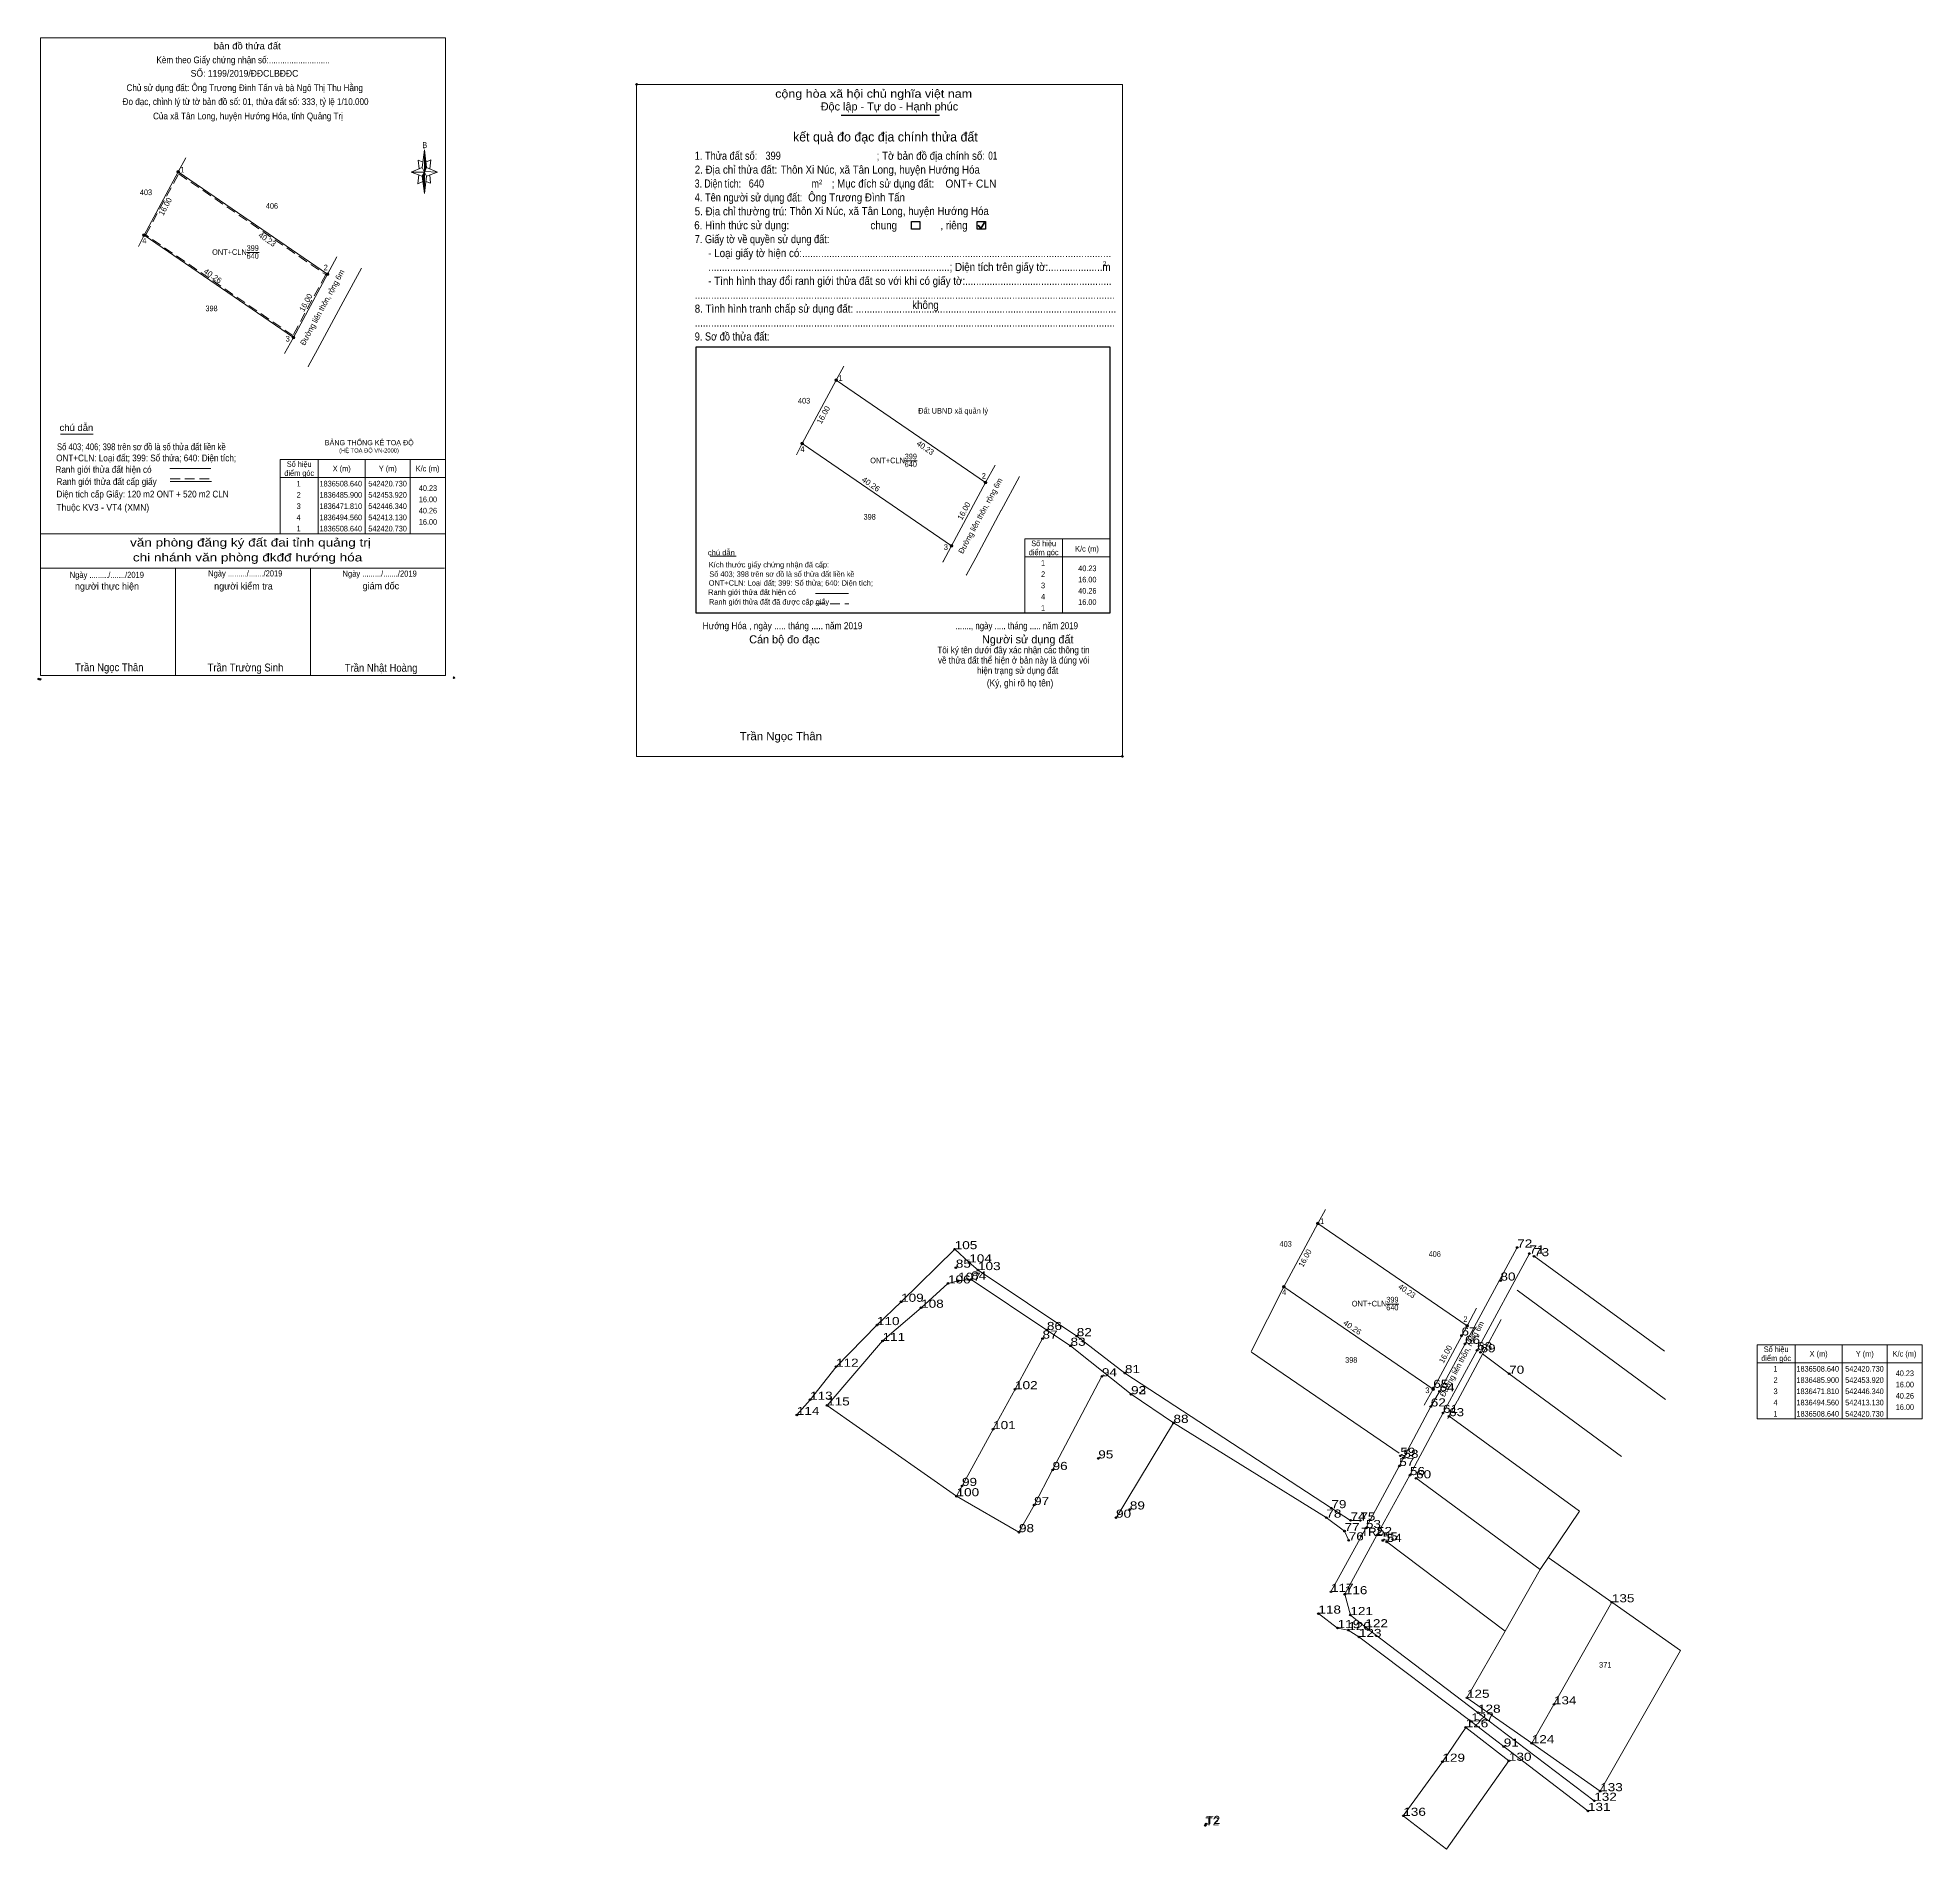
# Model space of a CAD drawing. Header units: metres. Extents: x 536224 to 542555, y 1836370 to 1838240.
# Drawn here: x 542136.1 to 542555.1, y 1836369.5 to 1836772.3 of the extents above.
import ezdxf
from ezdxf.enums import TextEntityAlignment as Align

# ---------------------------------------------------------------- set-up
doc = ezdxf.new("R2010")
doc.units = ezdxf.units.M
doc.header["$LTSCALE"] = 0.72
doc.header["$PDMODE"] = 32
doc.header["$PDSIZE"] = 0.36
doc.linetypes.add('MEDIUM_DASHED', pattern=[4.5, 3, -1.5])
for name, color, linetype, lineweight in [('1', 7, 'Continuous', 13), ('10', 7, 'Continuous', 13), ('17', 7, 'Continuous', 13), ('2', 7, 'Continuous', 25), ('32', 7, 'Continuous', 13), ('36', 7, 'Continuous', 13), ('5', 7, 'Continuous', 13), ('6', 7, 'Continuous', 13), ('63', 7, 'Continuous', 13)]:
    doc.layers.add(name, color=color, linetype=linetype, lineweight=lineweight)
doc.layers.add('12', color=7, linetype='Continuous')
doc.layers.add('7', color=7, linetype='Continuous')

msp = doc.modelspace()

# ---------------------------------------------------------------- hatches: boundary and pattern name
at = {"layer": '5'}
for points in [[(542222.1, 1836747.3), (542222.5, 1836743.4), (542222.1, 1836742.4)], [(542222.1, 1836742.4), (542222.1, 1836737.6), (542221.6, 1836741.5)]]:
    msp.add_hatch(color=256, dxfattribs=at).paths.add_polyline_path(points)
at = {"layer": '63'}
for points in [[(542167.62, 1836742.43, 1), (542167.02, 1836742.43, 1)], [(542160.02, 1836728.35, 1), (542159.42, 1836728.35, 1)], [(542200.81, 1836719.69, 1), (542200.21, 1836719.69, 1)], [(542193.23, 1836705.6, 1), (542192.63, 1836705.6, 1)], [(542313.95, 1836696.1, 1), (542313.35, 1836696.1, 1)], [(542306.35, 1836682.02, 1), (542305.75, 1836682.02, 1)], [(542347.14, 1836673.36, 1), (542346.54, 1836673.36, 1)], [(542339.56, 1836659.27, 1), (542338.96, 1836659.27, 1)], [(542421.03, 1836508.64, 1), (542420.43, 1836508.64, 1)], [(542413.43, 1836494.56, 1), (542412.83, 1836494.56, 1)], [(542454.22, 1836485.9, 1), (542453.62, 1836485.9, 1)], [(542446.64, 1836471.81, 1), (542446.04, 1836471.81, 1)]]:
    msp.add_hatch(color=256, dxfattribs=at).paths.add_polyline_path(points)

# ---------------------------------------------------------------- linework, layer by layer
at = {"layer": '1'}
msp.add_lwpolyline([(542420.73, 1836508.64), (542453.92, 1836485.9), (542446.34, 1836471.81), (542413.13, 1836494.56)], close=True, dxfattribs=at)
at = {"layer": '10'}
for p, q in [((542420.73, 1836508.64), (542422.42, 1836511.77)), ((542413.13, 1836494.56), (542420.73, 1836508.64)), ((542420.73, 1836508.64), (542453.92, 1836485.9)), ((542411.88, 1836492.07), (542413.13, 1836494.56)), ((542413.13, 1836494.56), (542446.34, 1836471.81)), ((542453.92, 1836485.9), (542456.02, 1836489.78)), ((542446.34, 1836471.81), (542453.92, 1836485.9)), ((542457.39, 1836479.72), (542461.48, 1836487.26)), ((542451.74, 1836469.18), (542457.41, 1836479.74)), ((542444.38, 1836468.23), (542446.34, 1836471.81)), ((542444.54, 1836468.54), (542444.38, 1836468.23)), ((542449.65, 1836465.36), (542451.72, 1836469.16)), ((542449.61, 1836465.28), (542449.65, 1836465.36))]:
    msp.add_line(p, q, dxfattribs=at)
at = {"layer": '17'}
for p, q in [((542141.14, 1836684.14), (542148.38, 1836684.14)), ((542285.62, 1836657), (542291.4, 1836657))]:
    msp.add_line(p, q, dxfattribs=at)
at = {"layer": '2'}
for p, q in [((542314.75, 1836755.03), (542336.59, 1836755.03)), ((542282.5, 1836703.51), (542374.45, 1836703.51)), ((542374.45, 1836703.51), (542374.45, 1836644.33))]:
    msp.add_line(p, q, dxfattribs=at)
at = {"layer": '2', "lineweight": 35}
for p, q in [((542345.21, 1836730.61), (542345.82, 1836729.81)), ((542345.82, 1836729.81), (542346.57, 1836731.15))]:
    msp.add_line(p, q, dxfattribs=at)
at = {"layer": '2', "lineweight": 13}
msp.add_lwpolyline([(542269.26, 1836761.88), (542377.26, 1836761.88), (542377.26, 1836612.49), (542269.26, 1836612.49)], close=True, dxfattribs=at)
at = {"layer": '2'}
for points in [[(542330.38, 1836731.41), (542332.23, 1836731.41), (542332.23, 1836729.68), (542330.38, 1836729.68)], [(542344.97, 1836731.41), (542346.82, 1836731.41), (542346.82, 1836729.68), (542344.97, 1836729.68)]]:
    msp.add_lwpolyline(points, close=True, dxfattribs=at)
msp.add_lwpolyline([(542374.45, 1836644.33), (542282.5, 1836644.33), (542282.5, 1836703.51)], dxfattribs=at)
for p in [(542269.26, 1836761.88), (542377.26, 1836612.49)]:
    msp.add_point(p, dxfattribs=at)
at = {"layer": '32'}
msp.add_line((542406, 1836480.04), (542438.77, 1836457.6), dxfattribs=at)
at = {"layer": '36'}
for p, q in [((542339.98, 1836502.92), (542343.22, 1836499.97)), ((542465.05, 1836503.29), (542453.44, 1836481.87)), ((542456.13, 1836480.45), (542467.76, 1836501.95)), ((542343.22, 1836499.97), (542345.16, 1836498.27)), ((542345.16, 1836498.27), (542367.12, 1836483.58)), ((542497.79, 1836480.25), (542468.8, 1836501.36)), ((542405.86, 1836480.14), (542413.12, 1836494.56)), ((542465.03, 1836493.81), (542498.03, 1836469.48)), ((542311.61, 1836468.18), (542323.93, 1836482.51)), ((542365.73, 1836481.44), (542379.19, 1836470.67)), ((542377.83, 1836475.37), (542367.12, 1836483.58)), ((542448.55, 1836466.52), (542456.13, 1836480.45)), ((542377.83, 1836475.37), (542423.73, 1836445.34)), ((542445.83, 1836467.95), (542438.82, 1836454.71)), ((542388.62, 1836464.3), (542375.85, 1836443.22)), ((542448.55, 1836466.52), (542441.2, 1836452.69)), ((542478.88, 1836444.68), (542449.89, 1836465.79)), ((542438.82, 1836454.71), (542431.41, 1836440.92)), ((542433.87, 1836439.36), (542441.2, 1836452.69)), ((542423.64, 1836426.74), (542431.41, 1836440.92)), ((542426.71, 1836426.21), (542433.87, 1836439.36)), ((542462.38, 1836417.96), (542436.05, 1836437.84)), ((542462.38, 1836417.96), (542470.13, 1836431.68)), ((542471.92, 1836434.34), (542486.09, 1836424.41)), ((542486.09, 1836424.41), (542501.33, 1836413.72)), ((542431.29, 1836418.86), (542456.33, 1836399.86)), ((542453.87, 1836403.18), (542462.38, 1836417.96)), ((542454.82, 1836397.93), (542429.85, 1836416.7)), ((542483.5, 1836382.41), (542501.33, 1836413.72)), ((542453.87, 1836403.18), (542468.29, 1836393.08)), ((542480.78, 1836378.03), (542454.82, 1836397.93)), ((542456.33, 1836399.86), (542482.18, 1836380.28)), ((542468.29, 1836393.08), (542483.5, 1836382.41))]:
    msp.add_line(p, q, dxfattribs=at)
at = {"layer": '36', "linetype": 'MEDIUM_DASHED'}
msp.add_lwpolyline([(542167.43, 1836741.99), (542200.12, 1836719.59), (542192.82, 1836706.04), (542160.11, 1836728.44)], close=True, dxfattribs=at)
at = {"layer": '36'}
for points in [[(542339.98, 1836502.92), (542328.06, 1836491.22), (542322.68, 1836486.04), (542313.59, 1836476.78), (542307.82, 1836469.44), (542304.87, 1836466.06)], [(542323.93, 1836482.51), (542332.51, 1836489.9), (542338.48, 1836495.3)], [(542338.48, 1836495.3), (542340.74, 1836495.89), (542343.65, 1836496.17)], [(542365.73, 1836481.44), (542360.48, 1836484.95), (542343.65, 1836496.17)], [(542311.61, 1836468.18), (542340.39, 1836447.99), (542341.6, 1836450.28), (542348.52, 1836462.91), (542353.39, 1836471.79), (542359.5, 1836483.04)], [(542445.83, 1836467.95), (542447.77, 1836471.31), (542453.44, 1836481.87)], [(542457.36, 1836479.64), (542463.26, 1836475.23), (542488.24, 1836456.81)], [(542340.39, 1836447.99), (542354.27, 1836440), (542357.63, 1836446.04), (542361.74, 1836453.83), (542372.71, 1836474.66)], [(542422.6, 1836443.24), (542388.62, 1836464.3), (542379.19, 1836470.67)], [(542442.57, 1836451.98), (542470.13, 1836431.68), (542478.88, 1836444.68)], [(542422.6, 1836443.24), (542426.66, 1836440.24), (542427.58, 1836438.18)], [(542423.73, 1836445.34), (542428, 1836442.62), (542430.17, 1836442.6)], [(542426.71, 1836426.21), (542427.95, 1836421.58), (542431.29, 1836418.86)], [(542420.84, 1836421.9), (542425.11, 1836418.68), (542427.49, 1836418.23), (542429.85, 1836416.7)], [(542468.29, 1836393.08), (542473.21, 1836401.72), (542486.09, 1836424.41)], [(542439.72, 1836376.94), (542448.42, 1836388.97), (542453.59, 1836396.61), (542463.2, 1836389.17)], [(542439.72, 1836376.94), (542449.33, 1836369.5), (542463.2, 1836389.17)]]:
    msp.add_lwpolyline(points, dxfattribs=at)
at = {"layer": '5'}
for p, q in [((542221.6, 1836743.4), (542222.1, 1836747.3)), ((542221.6, 1836741.5), (542219.1, 1836742.4)), ((542222.5, 1836741.5), (542222.1, 1836737.6)), ((542222.5, 1836743.4), (542225, 1836742.4)), ((542223.3, 1836741.8), (542223.4, 1836739.9)), ((542223.4, 1836739.9), (542222.4, 1836740.3)), ((542136.73, 1836661.96), (542226.73, 1836661.96)), ((542136.73, 1836654.36), (542226.53, 1836654.36)), ((542136.73, 1836654.36), (542226.53, 1836654.36)), ((542136.73, 1836654.36), (542226.53, 1836654.36)), ((542166.73, 1836630.46), (542166.73, 1836654.36)), ((542196.73, 1836630.46), (542196.73, 1836654.36))]:
    msp.add_line(p, q, dxfattribs=at)
for points in [[(542136.73, 1836772.26), (542226.73, 1836772.26), (542226.73, 1836630.46), (542136.73, 1836630.46)], [(542222.1, 1836747.3), (542222.5, 1836743.4), (542222.1, 1836742.4)], [(542222.1, 1836742.4), (542219.1, 1836742.4), (542221.6, 1836743.4), (542222.5, 1836741.5), (542225, 1836742.4), (542222.1, 1836742.5)], [(542222.1, 1836742.4), (542222.1, 1836737.6), (542221.6, 1836741.5)]]:
    msp.add_lwpolyline(points, close=True, dxfattribs=at)
for points in [[(542221.8, 1836744.6), (542220.7, 1836745), (542220.9, 1836743.1)], [(542222.4, 1836744.6), (542223.5, 1836745.1), (542223.3, 1836743.1)], [(542222.1, 1836742.4), (542221.6, 1836743.4), (542219.1, 1836742.4)], [(542220.8, 1836741.8), (542220.6, 1836739.8), (542221.7, 1836740.3)], [(542222.1, 1836742.4), (542222.5, 1836741.5), (542225, 1836742.4)], [(542226.73, 1836630.46), (542136.73, 1836630.46), (542136.73, 1836654.36)]]:
    msp.add_lwpolyline(points, dxfattribs=at)
for p in [(542136.26, 1836629.7), (542136.66, 1836629.62)]:
    msp.add_point(p, dxfattribs=at)
at = {"layer": '6'}
for p, q in [((542165.43, 1836676.5), (542174.57, 1836676.5)), ((542165.57, 1836673.58), (542174.71, 1836673.58)), ((542309.06, 1836648.68), (542316.37, 1836648.68))]:
    msp.add_line(p, q, dxfattribs=at)
at = {"layer": '6', "linetype": 'MEDIUM_DASHED'}
for p, q in [((542165.57, 1836674.2), (542174.77, 1836674.2)), ((542309.05, 1836646.42), (542316.41, 1836646.42))]:
    msp.add_line(p, q, dxfattribs=at)
at = {"layer": '6'}
msp.add_point((542228.63, 1836629.96), dxfattribs=at)
at = {"layer": '63'}
for p, q in [((542167.32, 1836742.43), (542169.01, 1836745.56)), ((542159.72, 1836728.35), (542167.32, 1836742.43)), ((542167.32, 1836742.43), (542200.51, 1836719.69)), ((542158.47, 1836725.86), (542159.72, 1836728.35)), ((542159.72, 1836728.35), (542192.93, 1836705.6)), ((542182.5, 1836724.5), (542185.33, 1836724.5)), ((542200.51, 1836719.69), (542202.61, 1836723.57)), ((542192.93, 1836705.6), (542200.51, 1836719.69)), ((542203.98, 1836713.51), (542208.07, 1836721.05)), ((542198.33, 1836702.97), (542204, 1836713.53)), ((542190.97, 1836702.02), (542192.93, 1836705.6)), ((542196.24, 1836699.15), (542198.31, 1836702.95)), ((542191.13, 1836702.33), (542190.97, 1836702.02)), ((542196.2, 1836699.07), (542196.24, 1836699.15)), ((542313.65, 1836696.1), (542315.34, 1836699.23)), ((542306.05, 1836682.02), (542313.65, 1836696.1)), ((542313.65, 1836696.1), (542346.84, 1836673.36)), ((542304.8, 1836679.53), (542306.05, 1836682.02)), ((542306.05, 1836682.02), (542339.26, 1836659.27)), ((542198.43, 1836678.46), (542198.43, 1836661.96)), ((542208.93, 1836678.46), (542208.93, 1836661.96)), ((542218.93, 1836678.46), (542218.93, 1836661.96)), ((542328.83, 1836678.17), (542331.66, 1836678.17)), ((542190.03, 1836674.46), (542226.73, 1836674.46)), ((542339.26, 1836659.27), (542346.84, 1836673.36)), ((542346.84, 1836673.36), (542348.94, 1836677.24)), ((542350.31, 1836667.18), (542354.4, 1836674.72)), ((542344.66, 1836656.64), (542350.33, 1836667.2)), ((542363.95, 1836660.83), (542363.95, 1836644.33)), ((542374.45, 1836660.83), (542374.45, 1836644.33)), ((542337.3, 1836655.69), (542339.26, 1836659.27)), ((542342.57, 1836652.82), (542344.64, 1836656.62)), ((542355.55, 1836656.83), (542374.45, 1836656.83)), ((542337.46, 1836656), (542337.3, 1836655.69)), ((542342.53, 1836652.74), (542342.57, 1836652.82)), ((542435.91, 1836490.71), (542438.74, 1836490.71)), ((542526.82, 1836481.67), (542526.82, 1836465.17)), ((542537.32, 1836481.67), (542537.32, 1836465.17)), ((542547.32, 1836481.67), (542547.32, 1836465.17)), ((542518.42, 1836477.67), (542555.12, 1836477.67))]:
    msp.add_line(p, q, dxfattribs=at)
for points in [[(542167.32, 1836742.43), (542200.51, 1836719.69), (542192.93, 1836705.6), (542159.72, 1836728.35)], [(542313.65, 1836696.1), (542346.84, 1836673.36), (542339.26, 1836659.27), (542306.05, 1836682.02)], [(542190.03, 1836678.46), (542226.73, 1836678.46), (542226.73, 1836661.96), (542190.03, 1836661.96)], [(542518.42, 1836481.67), (542555.12, 1836481.67), (542555.12, 1836465.17), (542518.42, 1836465.17)]]:
    msp.add_lwpolyline(points, close=True, dxfattribs=at)
msp.add_lwpolyline([(542374.45, 1836644.33), (542355.55, 1836644.33), (542355.55, 1836660.83), (542374.45, 1836660.83)], dxfattribs=at)
for centre in [(542167.32, 1836742.43), (542159.72, 1836728.35), (542200.51, 1836719.69), (542192.93, 1836705.6), (542313.65, 1836696.1), (542306.05, 1836682.02), (542346.84, 1836673.36), (542339.26, 1836659.27), (542420.73, 1836508.64), (542413.13, 1836494.56), (542453.92, 1836485.9), (542446.34, 1836471.81)]:
    msp.add_circle(centre, 0.3, dxfattribs=at)
at = {"layer": '7'}
for p in [(542339.98, 1836502.92), (542465.05, 1836503.29), (542467.76, 1836501.95), (542468.8, 1836501.36), (542340.23, 1836498.81), (542343.22, 1836499.97), (542345.16, 1836498.27), (542338.48, 1836495.3), (542340.74, 1836495.89), (542343.65, 1836496.17), (542461.32, 1836495.94), (542328.06, 1836491.22), (542332.51, 1836489.9), (542322.68, 1836486.04), (542360.48, 1836484.95), (542323.93, 1836482.51), (542359.5, 1836483.04), (542365.73, 1836481.44), (542367.12, 1836483.58), (542452.66, 1836483.72), (542453.44, 1836481.87), (542456.13, 1836480.45), (542313.59, 1836476.78), (542456.89, 1836479.99), (542372.71, 1836474.66), (542377.83, 1836475.37), (542446.38, 1836472.09), (542463.26, 1836475.23), (542307.82, 1836469.44), (542311.61, 1836468.18), (542353.39, 1836471.79), (542379.19, 1836470.67), (542445.83, 1836467.95), (542447.77, 1836471.31), (542304.87, 1836466.06), (542388.62, 1836464.3), (542448.55, 1836466.52), (542449.89, 1836465.79), (542348.52, 1836462.91), (542371.9, 1836456.4), (542439.07, 1836456.98), (542439.74, 1836456.54), (542361.74, 1836453.83), (542438.82, 1836454.71), (542441.2, 1836452.69), (542442.57, 1836451.98), (542340.39, 1836447.99), (542341.6, 1836450.28), (542357.63, 1836446.04), (542375.85, 1836443.22), (542378.92, 1836445.05), (542422.6, 1836443.24), (542423.73, 1836445.34), (542354.27, 1836440), (542426.66, 1836440.24), (542428, 1836442.62), (542430.17, 1836442.6), (542430.37, 1836439.22), (542430.39, 1836439.19), (542430.4, 1836439.18), (542431.41, 1836440.92), (542433.87, 1836439.36), (542427.58, 1836438.18), (542435.17, 1836438.16), (542436.05, 1836437.84), (542423.64, 1836426.74), (542426.71, 1836426.21), (542420.84, 1836421.9), (542486.09, 1836424.41), (542425.11, 1836418.68), (542427.49, 1836418.23), (542427.95, 1836421.58), (542431.29, 1836418.86), (542429.85, 1836416.7), (542453.87, 1836403.18), (542473.21, 1836401.72), (542453.59, 1836396.61), (542454.82, 1836397.93), (542456.33, 1836399.86), (542468.29, 1836393.08), (542448.42, 1836388.97), (542462.06, 1836392.33), (542463.2, 1836389.17), (542482.18, 1836380.28), (542483.5, 1836382.41), (542439.72, 1836376.94), (542480.78, 1836378.03), (542395.72, 1836374.8), (542395.9, 1836375.14)]:
    msp.add_point(p, dxfattribs=at)

# ---------------------------------------------------------------- texts
at = {"layer": '1'}
for s, height, width, p in [('BẢNG THỐNG KÊ TOẠ ĐỘ ', 1.15, 0.95, (542199.92, 1836681.65)), ('(HỆ TOẠ ĐỘ VN-2000)', 0.93, 0.9, (542203.12, 1836680.03))]:
    msp.add_text(s, height=height, dxfattribs=dict(at, width=width)).set_placement(p)
for s, width, p in [('ONT+CLN', 0.95, (542432.12, 1836490.19)), ('399', 0.85, (542437.3, 1836491.07)), ('640', 0.85, (542437.29, 1836489.33)), ('371', 0.8, (542484.62, 1836409.87))]:
    msp.add_text(s, height=1.25, dxfattribs=dict(at, width=width)).set_placement(p, align=Align.CENTER)
at = {"layer": '10', "width": 0.85}
for s, p in [('403', (542413.565, 1836503.47)), ('398', (542428.145, 1836477.66))]:
    msp.add_text(s, height=1.25, dxfattribs=at).set_placement(p, align=Align.CENTER)
at = {"layer": '12'}
for s, width, p in [('105', 1.25, (542339.98, 1836502.92)), ('104', 1.25, (542343.22, 1836499.97)), ('72', 1.25, (542465.05, 1836503.29)), ('71', 1.25, (542467.76, 1836501.95)), ('73', 1.25, (542468.8, 1836501.36)), ('85', 1.25, (542340.23, 1836498.81)), ('107', 1.25, (542340.74, 1836495.89)), ('84', 1.25, (542343.65, 1836496.17)), ('103', 1.25, (542345.16, 1836498.27)), ('80', 1.25, (542461.32, 1836495.94)), ('106', 1.25, (542338.48, 1836495.3)), ('109', 1.25, (542328.06, 1836491.22)), ('108', 1.25, (542332.51, 1836489.9)), ('110', 1.25, (542322.68, 1836486.04)), ('87', 1.25, (542359.5, 1836483.04)), ('86', 1.25, (542360.48, 1836484.95)), ('82', 1.25, (542367.12, 1836483.58)), ('67', 1.25, (542452.66, 1836483.72)), ('111', 1.25, (542323.93, 1836482.51)), ('83', 1.25, (542365.73, 1836481.44)), ('66', 1.25, (542453.44, 1836481.87)), ('68', 1.25, (542456.13, 1836480.45)), ('69', 1.25, (542456.89, 1836479.99)), ('112', 1.25, (542313.59, 1836476.78)), ('94', 1.25, (542372.71, 1836474.66)), ('81', 1.25, (542377.83, 1836475.37)), ('70', 1.25, (542463.26, 1836475.23)), ('102', 1.25, (542353.39, 1836471.79)), ('92', 1.25, (542379.19, 1836470.67)), ('93', 1.25, (542379.19, 1836470.67)), ('65', 1.25, (542446.38, 1836472.09)), ('64', 1.25, (542447.77, 1836471.31)), ('113', 1.25, (542307.82, 1836469.44)), ('115', 1.25, (542311.61, 1836468.18)), ('62', 1.25, (542445.83, 1836467.95)), ('61', 1.25, (542448.55, 1836466.52)), ('114', 1.25, (542304.87, 1836466.06)), ('101', 1.25, (542348.52, 1836462.91)), ('88', 1.25, (542388.62, 1836464.3)), ('63', 1.25, (542449.89, 1836465.79)), ('96', 1.25, (542361.74, 1836453.83)), ('95', 1.25, (542371.9, 1836456.4)), ('57', 1.25, (542438.82, 1836454.71)), ('59', 1.25, (542439.07, 1836456.98)), ('58', 1.25, (542439.74, 1836456.54)), ('99', 1.25, (542341.6, 1836450.28)), ('56', 1.25, (542441.2, 1836452.69)), ('60', 1.25, (542442.57, 1836451.98)), ('100', 1.25, (542340.39, 1836447.99)), ('97', 1.25, (542357.63, 1836446.04)), ('79', 1.25, (542423.73, 1836445.34)), ('90', 1.25, (542375.85, 1836443.22)), ('89', 1.25, (542378.92, 1836445.05)), ('78', 1.25, (542422.6, 1836443.24)), ('74', 1.25, (542428, 1836442.62)), ('75', 1.25, (542430.17, 1836442.6)), ('98', 1.25, (542354.27, 1836440)), ('77', 1.25, (542426.66, 1836440.24)), ('76', 1.25, (542427.58, 1836438.18)), ('TR2', 1.05, (542430.37, 1836439.22)), ('TR2', 1.05, (542430.39, 1836439.19)), ('TR2', 1.05, (542430.39, 1836439.19)), ('TR2', 1.05, (542430.4, 1836439.18)), ('53', 1.25, (542431.41, 1836440.92)), ('52', 1.25, (542433.87, 1836439.36)), ('55', 1.25, (542435.17, 1836438.16)), ('54', 1.25, (542436.05, 1836437.84)), ('117', 1.25, (542423.64, 1836426.74)), ('116', 1.25, (542426.71, 1836426.21)), ('135', 1.25, (542486.09, 1836424.41)), ('118', 1.25, (542420.84, 1836421.9)), ('121', 1.25, (542427.95, 1836421.58)), ('119', 1.25, (542425.11, 1836418.68)), ('120', 1.25, (542427.49, 1836418.23)), ('123', 1.25, (542429.85, 1836416.7)), ('122', 1.25, (542431.29, 1836418.86)), ('125', 1.25, (542453.87, 1836403.18)), ('128', 1.25, (542456.33, 1836399.86)), ('134', 1.25, (542473.21, 1836401.72)), ('126', 1.25, (542453.59, 1836396.61)), ('127', 1.25, (542454.82, 1836397.93)), ('91', 1.25, (542462.06, 1836392.33)), ('124', 1.25, (542468.29, 1836393.08)), ('129', 1.25, (542448.42, 1836388.97)), ('130', 1.25, (542463.2, 1836389.17)), ('133', 1.25, (542483.5, 1836382.41)), ('132', 1.25, (542482.18, 1836380.28)), ('T2', 1.1, (542395.72, 1836374.8)), ('T2', 1.1, (542395.9, 1836375.14)), ('136', 1.25, (542439.72, 1836376.94)), ('131', 1.25, (542480.78, 1836378.03))]:
    msp.add_text(s, height=1.8, dxfattribs=dict(at, width=width)).set_placement(p)
at = {"layer": '2'}
for s, height, width, p in [('cộng hòa xã hội chủ nghĩa việt nam', 1.803, 1.15, (542300.06, 1836758.92)), ('1. Thửa đất số:', 1.803, 0.85, (542282.17, 1836745.12)), ('399', 1.8, 0.85, (542297.9, 1836745.12)), ('; Tờ bản đồ địa chính số:', 1.803, 0.9, (542322.62, 1836745.12)), ('01', 1.8, 0.75, (542347.44, 1836745.14)), ('3. Diện tích:', 1.803, 0.8, (542282.17, 1836738.94)), ('2. Địa chỉ thửa đất:', 1.803, 0.9, (542282.17, 1836742.03)), ('640', 1.8, 0.85, (542294.17, 1836738.95)), ('Thôn Xi Núc, xã Tân Long, huyện Hướng Hóa', 1.8, 0.9, (542301.28, 1836742.03)), ('m', 1.803, 0.8, (542308.16, 1836738.94)), ('2', 1.03, 0.8, (542309.78, 1836739.66)), ('; Mục đích sử dụng đất:', 1.803, 0.9, (542312.62, 1836738.94)), ('ONT+ CLN', 1.8, 0.95, (542337.9, 1836738.92)), ('4. Tên người sử dụng đất:', 1.803, 0.85, (542282.17, 1836735.85)), ('Ông Trương Đình Tấn', 1.8, 0.9, (542307.38, 1836735.86)), ('5. Địa chỉ thường trú:', 1.803, 0.9, (542282.17, 1836732.76)), ('Thôn Xi Núc, xã Tân Long, huyện Hướng Hóa', 1.8, 0.9, (542303.27, 1836732.83)), ('6. Hình thức sử dụng:', 1.803, 0.9, (542282.06, 1836729.66)), ('7. Giấy tờ về quyền sử dụng đất:', 1.803, 0.85, (542282.17, 1836726.58)), ('chung                , riêng', 1.803, 0.9, (542321.24, 1836729.66)), ('     - Loại giấy tờ hiện có:..................................................................................................................', 1.803, 0.9, (542282.17, 1836723.48)), ('     - Tình hình thay đổi ranh giới thửa đất so với khi có giấy tờ:......................................................', 1.803, 0.9, (542282.17, 1836717.3)), ('     .........................................................................................; Diện tích trên giấy tờ:....................m', 1.803, 0.9, (542282.17, 1836720.39)), ('2', 1.03, 0.8, (542372.94, 1836721.53)), ('8. Tình hình tranh chấp sử dụng đất: ................................................................................................', 1.803, 0.9, (542282.17, 1836711.12)), ('...........................................................................................................................................................', 1.803, 0.9, (542282.17, 1836714.21)), ('không', 1.803, 0.9, (542330.52, 1836711.97)), ('9. Sơ đồ thửa đất:', 1.803, 0.85, (542282.17, 1836704.94)), ('...........................................................................................................................................................', 1.803, 0.9, (542282.17, 1836708.03)), ('Hướng Hóa , ngày ..... tháng ..... năm 2019', 1.544, 0.9, (542283.94, 1836640.76)), ('......., ngày ..... tháng ..... năm 2019', 1.544, 0.85, (542340.17, 1836640.76)), ('(Ký, ghi rõ họ tên)', 1.545, 0.9, (542347.12, 1836628.03)), ('Trần Ngọc Thân', 1.804, 1.05, (542292.16, 1836616.08))]:
    msp.add_text(s, height=height, dxfattribs=dict(at, width=width)).set_placement(p)
for s, p in [('Độc lập - Tự do - Hạnh phúc', (542310.19, 1836756.08)), ('Cán bộ đo đạc', (542294.28, 1836637.6)), ('Người sử dụng đất', (542346.04, 1836637.6))]:
    msp.add_text(s, height=1.803, dxfattribs=at).set_placement(p)
for s, height, p in [('kết quả đo đạc địa chính thửa đất', 2.061, (542324.565, 1836749.19)), ('.', 0.515, (542377.255, 1836612.22))]:
    msp.add_text(s, height=height, dxfattribs=at).set_placement(p, align=Align.CENTER)
for s, height, width, p in [('.....', 1, 0.95, (542310.465, 1836654.47)), ('Tôi ký tên dưới đây xác nhận các thông tin', 1.489, 0.9, (542353.045, 1836635.4)), ('về thửa đất thể hiện ở bản này là đúng vói', 1.489, 0.9, (542353.08, 1836633.12)), ('hiện trạng sử dụng đất', 1.489, 0.9, (542353.98, 1836630.84))]:
    msp.add_text(s, height=height, dxfattribs=dict(at, width=width)).set_placement(p, align=Align.CENTER)
at = {"layer": '5'}
for s, height, width, p in [('bản đồ thửa đất', 1.5, 1.05, (542182.67, 1836769.68)), ('Kèm theo Giấy chứng nhận số:...........................', 1.5, 0.9, (542181.75, 1836766.58)), ('SỐ: 1199/2019/ĐĐCLBĐĐC', 1.5, 0.95, (542182.065, 1836763.58)), ('Chủ sử dụng đất: Ông Trương Đình Tấn và bà Ngô Thị Thu Hằng', 1.5, 0.9, (542182.115, 1836760.38)), ('Đo đạc, chỉnh lý từ tờ bản đồ số: 01, thửa đất số: 333, tỷ lệ 1/10.000 ', 1.5, 0.9, (542182.555, 1836757.3)), ('Của xã Tân Long, huyện Hướng Hóa, tỉnh Quảng Trị', 1.5, 0.9, (542182.845, 1836754.1)), ('B', 1.378, 0.75, (542222.135, 1836747.7)), ('văn phòng đăng ký đất đai tỉnh quảng trị', 1.8, 1.25, (542183.38, 1836659.14)), ('chi nhánh văn phòng đkđđ hướng hóa', 1.8, 1.25, (542182.745, 1836655.82)), ('Ngày ........./......./2019', 1.35, 0.9, (542151.455, 1836652.16)), ('Ngày ........./......./2019', 1.35, 0.9, (542182.235, 1836652.48)), ('Ngày ........./......./2019', 1.35, 0.9, (542212.115, 1836652.44)), ('Trần Ngọc Thân', 1.75, 0.9, (542151.995, 1836631.42)), ('Trần Trường Sinh', 1.75, 0.9, (542182.28, 1836631.36)), ('Trần Nhật Hoàng', 1.75, 0.9, (542212.435, 1836631.3))]:
    msp.add_text(s, height=height, dxfattribs=dict(at, width=width)).set_placement(p, align=Align.CENTER)
for s, p in [('người thực hiện', (542151.48, 1836649.56)), ('người kiểm tra', (542181.835, 1836649.58)), ('giám đốc', (542212.385, 1836649.64))]:
    msp.add_text(s, height=1.5, dxfattribs=at).set_placement(p, align=Align.CENTER)
at = {"layer": '6'}
for s, height, width, p in [('chú dẫn', 1.5, 1.05, (542140.94, 1836684.82)), ('Số 403; 406; 398 trên sơ đồ là số thửa đất liền kề', 1.5, 0.85, (542140.37, 1836680.56)), ('ONT+CLN: Loại đất; 399: Số thửa; 640: Diện tích;', 1.5, 0.9, (542140.19, 1836678.08)), ('Ranh giới thửa đất hiện có ', 1.5, 0.9, (542140.04, 1836675.52)), ('Ranh giới thửa đất cấp giấy', 1.5, 0.9, (542140.27, 1836672.82)), ('Diện tích cấp Giấy: 120 m2 ONT + 520 m2 CLN', 1.5, 0.9, (542140.26, 1836670.04)), ('Thuộc KV3 - VT4 (XMN)', 1.5, 0.95, (542140.22, 1836667.08)), ('chú dẫn', 1.2, 1.05, (542285.09, 1836657.18)), ('Kích thước giấy chứng nhận đã cấp:', 1.2, 0.9, (542285.31, 1836654.5)), ('Số 403; 398 trên sơ đồ là số thửa đất liền kề', 1.2, 0.85, (542285.42, 1836652.42)), ('Ranh giới thửa đất hiện có ', 1.2, 0.9, (542285.16, 1836648.38)), ('ONT+CLN: Loại đất; 399: Số thửa; 640: Diện tích;', 1.2, 0.9, (542285.28, 1836650.44)), ('Ranh giới thửa đất đã được cấp giấy', 1.2, 0.85, (542285.34, 1836646.24))]:
    msp.add_text(s, height=height, dxfattribs=dict(at, width=width)).set_placement(p)
at = {"layer": '63'}
for s, width, p in [(' 1', 0.75, (542168.7, 1836742.3)), (' 4', 0.85, (542160.25, 1836726.51)), (' 2', 0.85, (542200.58, 1836720.55)), (' 3', 0.8, (542192.14, 1836704.71)), (' 1', 0.75, (542315.03, 1836695.97)), (' 4', 0.85, (542306.58, 1836680.18)), (' 2', 0.85, (542346.91, 1836674.22)), ('40.23', 0.85, (542224.88, 1836671.49)), ('16.00', 0.85, (542224.88, 1836668.99)), ('40.26', 0.85, (542224.88, 1836666.49)), ('16.00', 0.85, (542224.88, 1836663.99)), (' 3', 0.8, (542338.47, 1836658.38)), ('40.23', 0.85, (542371.5, 1836653.66)), ('16.00', 0.85, (542371.5, 1836651.16)), ('40.26', 0.85, (542371.5, 1836648.66)), ('16.00', 0.85, (542371.5, 1836646.16)), (' 1', 0.75, (542422.11, 1836508.51)), (' 4', 0.85, (542413.66, 1836492.72)), (' 2', 0.85, (542453.99, 1836486.76)), (' 3', 0.8, (542445.55, 1836470.92)), ('40.23', 0.85, (542553.27, 1836474.7)), ('16.00', 0.85, (542553.27, 1836472.2)), ('40.26', 0.85, (542553.27, 1836469.7)), ('16.00', 0.85, (542553.27, 1836467.2))]:
    msp.add_text(s, height=1.25, dxfattribs=dict(at, width=width)).set_placement(p, align=Align.RIGHT)
for s, width, p in [('403', 0.85, (542160.155, 1836737.26)), ('406', 0.85, (542188.165, 1836734.23)), ('ONT+CLN', 0.95, (542178.71, 1836723.98)), ('399', 0.85, (542183.89, 1836724.86)), ('640', 0.85, (542183.88, 1836723.12)), ('398', 0.85, (542174.735, 1836711.45)), ('403', 0.85, (542306.485, 1836690.93)), ('Đất UBND xã quản lý', 0.9, (542339.635, 1836688.69)), ('Số hiệu', 0.85, (542194.23, 1836676.84)), ('ONT+CLN', 0.95, (542325.04, 1836677.65)), ('399', 0.85, (542330.22, 1836678.53)), ('640', 0.85, (542330.21, 1836676.79)), ('điểm góc', 0.9, (542194.23, 1836674.84)), (' 1', 0.75, (542193.88, 1836672.49)), ('1836508.640', 0.85, (542203.48, 1836672.49)), ('X (m)', 0.95, (542203.68, 1836675.84)), ('542420.730', 0.85, (542213.88, 1836672.49)), ('Y (m)', 0.95, (542213.935, 1836675.84)), ('K/c (m)', 0.95, (542222.775, 1836675.84)), (' 2', 0.85, (542193.885, 1836669.99)), ('1836485.900', 0.85, (542203.48, 1836669.99)), ('542453.920', 0.85, (542213.88, 1836669.99)), (' 4', 0.85, (542193.88, 1836664.99)), (' 3', 0.8, (542193.875, 1836667.49)), ('1836471.810', 0.85, (542203.48, 1836667.49)), ('1836494.560', 0.85, (542203.48, 1836664.99)), ('542446.340', 0.85, (542213.88, 1836667.49)), ('542413.130', 0.85, (542213.88, 1836664.99)), ('398', 0.85, (542321.065, 1836665.12)), (' 1', 0.75, (542193.88, 1836662.49)), ('1836508.640', 0.85, (542203.48, 1836662.49)), ('542420.730', 0.85, (542213.88, 1836662.49)), ('điểm góc', 0.9, (542359.75, 1836657.21)), ('Số hiệu', 0.85, (542359.75, 1836659.21)), ('K/c (m)', 0.95, (542369.395, 1836658.01)), (' 2', 0.85, (542359.405, 1836652.36)), (' 1', 0.75, (542359.4, 1836654.86)), (' 4', 0.85, (542359.4, 1836647.36)), (' 3', 0.8, (542359.395, 1836649.86)), (' 1', 0.75, (542359.4, 1836644.86)), ('406', 0.85, (542446.715, 1836501.23)), ('Số hiệu', 0.85, (542522.62, 1836480.05)), ('điểm góc', 0.9, (542522.62, 1836478.05)), (' 1', 0.75, (542522.27, 1836475.7)), ('1836508.640', 0.85, (542531.87, 1836475.7)), ('X (m)', 0.95, (542532.07, 1836479.05)), ('542420.730', 0.85, (542542.27, 1836475.7)), ('Y (m)', 0.95, (542542.325, 1836479.05)), ('K/c (m)', 0.95, (542551.165, 1836479.05)), (' 2', 0.85, (542522.275, 1836473.2)), ('1836485.900', 0.85, (542531.87, 1836473.2)), ('542453.920', 0.85, (542542.27, 1836473.2)), (' 4', 0.85, (542522.27, 1836468.2)), (' 3', 0.8, (542522.265, 1836470.7)), ('1836471.810', 0.85, (542531.87, 1836470.7)), ('1836494.560', 0.85, (542531.87, 1836468.2)), ('542446.340', 0.85, (542542.27, 1836470.7)), ('542413.130', 0.85, (542542.27, 1836468.2)), (' 1', 0.75, (542522.27, 1836465.7)), ('1836508.640', 0.85, (542531.87, 1836465.7)), ('542420.730', 0.85, (542542.27, 1836465.7))]:
    msp.add_text(s, height=1.25, dxfattribs=dict(at, width=width)).set_placement(p, align=Align.CENTER)
for s, rotation, p in [('16.00', 61.641, (542165.002, 1836734.433)), ('40.23', 325.583, (542186.762, 1836726.902)), ('16.00', 61.721, (542196.249, 1836713.074)), ('16.00', 61.641, (542311.332, 1836688.103)), ('40.23', 325.583, (542333.092, 1836680.572)), ('16.00', 61.721, (542342.579, 1836666.744)), ('16.00', 61.641, (542418.412, 1836500.643)), ('40.23', 325.583, (542440.172, 1836493.112)), ('16.00', 61.721, (542449.659, 1836479.284))]:
    msp.add_text(s, height=1.25, rotation=rotation, dxfattribs=at).set_placement(p, align=Align.CENTER)
for s, rotation, width, p in [('40.26', 325.588, 1.05, (542174.647, 1836718.805)), ('Đường liên thôn, rộng 6m', 61.767, 0.95, (542199.898, 1836712.004)), ('40.26', 325.588, 1.05, (542320.977, 1836672.475)), ('Đường liên thôn, rộng 6m', 61.767, 0.95, (542346.228, 1836665.674)), ('40.26', 325.588, 1.05, (542428.057, 1836485.015)), ('Đường liên thôn, rộng 6m', 61.767, 0.95, (542453.311, 1836478.219))]:
    msp.add_text(s, height=1.25, rotation=rotation, dxfattribs=dict(at, width=width)).set_placement(p, align=Align.CENTER)

doc.saveas('drawing.dxf')
